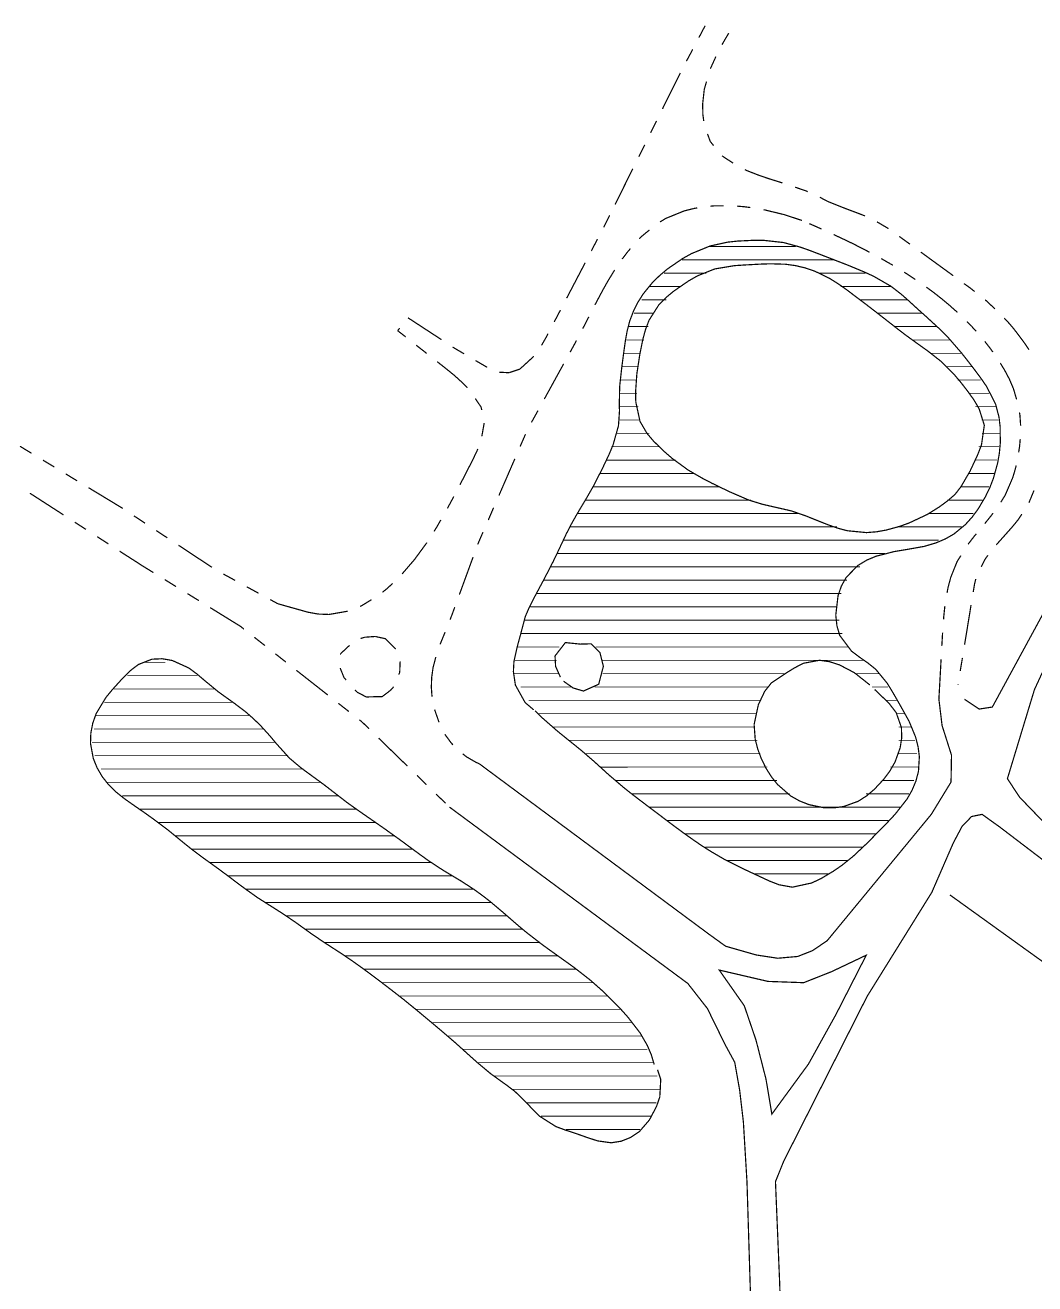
# Model space of a CAD drawing. Extents: x 204834 to 208707, y 4853033 to 4855981.
# Drawn here: x 207863.6 to 208015, y 4855288 to 4855476.6 of the extents above; entities that cross this region are included whole.
import ezdxf

# ---------------------------------------------------------------- set-up
doc = ezdxf.new("R2010")
doc.units = 0
doc.header["$LTSCALE"] = 1.5
doc.header["$MEASUREMENT"] = 0
doc.linetypes.add('PHANTOMX2', pattern=[5, 2.5, -0.5, 0.5, -0.5, 0.5, -0.5])
for name, color, linetype in [('HD-HACH-HIDROG', 160, 'CONTINUOUS'), ('HD-LAGOS-PERENE', 170, 'CONTINUOUS'), ('HD-VALAS-DRENOS', 170, 'CONTINUOUS'), ('SV-EST-M-N-PAV', 1, 'PHANTOMX2'), ('SV-RUA-NAO-PAV-S-GUIA-C-GUIA', 7, 'PHANTOMX2')]:
    doc.layers.add(name, color=color, linetype=linetype)

# ---------------------------------------------------------------- blocks, each defined once
blk = doc.blocks.new('*X14')
at = {"layer": 'HD-HACH-HIDROG', "const_width": 0.13}
for points in [[(207881.559364, 4855381.160689), (207884.620779, 4855381.16072)], [(207878.963678, 4855379.16063), (207889.414481, 4855379.160735)], [(207876.957058, 4855377.160577), (207892.066793, 4855377.160728)], [(207875.505646, 4855375.16053), (207894.772772, 4855375.160722)], [(207874.221775, 4855373.160484), (207897.205619, 4855373.160714)], [(207873.927684, 4855371.160448), (207899.31989, 4855371.160702)], [(207873.633593, 4855369.160412), (207901.172702, 4855369.160687)], [(207874.022148, 4855367.160383), (207902.923008, 4855367.160672)], [(207875.008398, 4855365.16036), (207905.361302, 4855365.160663)], [(207875.994649, 4855363.160337), (207907.959919, 4855363.160656)], [(207878.185151, 4855361.160325), (207910.56856, 4855361.160649)], [(207880.722819, 4855359.160318), (207913.292745, 4855359.160644)], [(207883.472849, 4855357.160312), (207916.151406, 4855357.160639)], [(207886.10488, 4855355.160306), (207918.947408, 4855355.160634)], [(207888.578975, 4855353.160297), (207921.738463, 4855353.160629)], [(207891.288965, 4855351.160292), (207924.53735, 4855351.160624)], [(207894.030882, 4855349.160286), (207927.668604, 4855349.160622)], [(207896.752931, 4855347.16028), (207930.78495, 4855347.16062)], [(207899.622916, 4855345.160276), (207933.422096, 4855345.160614)], [(207902.759573, 4855343.160274), (207935.879733, 4855343.160605)], [(207905.590778, 4855341.16027), (207938.212539, 4855341.160596)], [(207908.510185, 4855339.160266), (207940.820797, 4855339.160589)], [(207911.574577, 4855337.160263), (207943.49972, 4855337.160583)], [(207914.357796, 4855335.160258), (207946.17521, 4855335.160576)], [(207917.063647, 4855333.160252), (207948.746117, 4855333.160569)], [(207919.66682, 4855331.160245), (207950.881428, 4855331.160557)], [(207922.144746, 4855329.160237), (207952.848802, 4855329.160544)], [(207924.574688, 4855327.160228), (207954.520619, 4855327.160528)], [(207926.903368, 4855325.160219), (207956.022238, 4855325.16051)], [(207929.224278, 4855323.160209), (207956.917628, 4855323.160486)], [(207931.522838, 4855321.160199), (207957.813018, 4855321.160462)], [(207933.880716, 4855319.160189), (207958.417734, 4855319.160435)], [(207936.538612, 4855317.160183), (207958.959821, 4855317.160407)], [(207938.853593, 4855315.160173), (207958.268935, 4855315.160367)], [(207940.948263, 4855313.160161), (207957.548433, 4855313.160327)], [(207944.702632, 4855311.160166), (207955.791433, 4855311.160277)]]:
    blk.add_lwpolyline(points, dxfattribs=at)
blk = doc.blocks.new('*X18')
at = {"layer": 'HD-HACH-HIDROG', "const_width": 0.13}
for points in [[(207966.142931, 4855443.459121), (207979.155002, 4855443.459251)], [(207962.114079, 4855441.459048), (207984.876483, 4855441.459275)], [(207959.399067, 4855439.458987), (207965.751856, 4855439.459051)], [(207982.637503, 4855439.45922), (207989.598871, 4855439.459289)], [(207957.165738, 4855437.458932), (207961.808248, 4855437.458979)], [(207985.873542, 4855437.459219), (207993.476571, 4855437.459295)], [(207956.044291, 4855435.458888), (207959.732336, 4855435.458925)], [(207988.792916, 4855435.459215), (207995.831647, 4855435.459286)], [(207954.922843, 4855433.458844), (207957.724139, 4855433.458872)], [(207991.400693, 4855433.459208), (207998.099652, 4855433.459275)], [(207954.107036, 4855431.458803), (207957.053189, 4855431.458832)], [(207994.00847, 4855431.459202), (208000.244212, 4855431.459264)], [(207953.743195, 4855429.458766), (207956.382238, 4855429.458792)], [(207996.618279, 4855429.459195), (208002.280764, 4855429.459251)], [(207953.379354, 4855427.458729), (207955.829595, 4855427.458754)], [(207999.301657, 4855427.459188), (208003.931648, 4855427.459235)], [(207953.123348, 4855425.458694), (207955.552058, 4855425.458718)], [(208001.613412, 4855425.459179), (208005.582532, 4855425.459218)], [(207952.904809, 4855423.458659), (207955.274521, 4855423.458682)], [(208003.41242, 4855423.459164), (208006.882167, 4855423.459198)], [(207952.709532, 4855421.458624), (207955.348642, 4855421.45865)], [(208005.086897, 4855421.459147), (208008.113706, 4855421.459178)], [(207952.65395, 4855419.45859), (207955.563585, 4855419.458619)], [(208006.062972, 4855419.459124), (208009.162504, 4855419.459155)], [(207952.598369, 4855417.458556), (207955.778528, 4855417.458588)], [(208007.039047, 4855417.459101), (208009.45662, 4855417.459125)], [(207952.180225, 4855415.458519), (207957.189999, 4855415.458569)], [(208007.092497, 4855415.459068), (208009.750736, 4855415.459095)], [(207951.48601, 4855413.458479), (207958.733869, 4855413.458552)], [(208006.55566, 4855413.45903), (208009.627659, 4855413.459061)], [(207950.761452, 4855411.458439), (207961.131105, 4855411.458543)], [(208006.018823, 4855411.458992), (208009.330929, 4855411.459025)], [(207949.748084, 4855409.458396), (207963.961414, 4855409.458538)], [(208005.074191, 4855409.458949), (208009.014543, 4855409.458989)], [(207948.734717, 4855407.458353), (207967.702062, 4855407.458542)], [(208003.82245, 4855407.458904), (208008.104249, 4855407.458947)], [(207947.60353, 4855405.458308), (207972.431848, 4855405.458557)], [(208001.852583, 4855405.458851), (208007.193955, 4855405.458904)], [(207946.440243, 4855403.458264), (207979.49914, 4855403.458594)], [(207999.068986, 4855403.45879), (208005.781322, 4855403.458857)], [(207945.302074, 4855401.458219), (207985.3237, 4855401.45862)], [(207994.442686, 4855401.458711), (208004.030506, 4855401.458807)], [(207944.335316, 4855399.458177), (208000.56673, 4855399.458739)], [(207943.368559, 4855397.458134), (207992.550097, 4855397.458626)], [(207942.367616, 4855395.458091), (207988.77278, 4855395.458555)], [(207941.3141, 4855393.458048), (207986.847645, 4855393.458503)], [(207940.260584, 4855391.458004), (207986.001018, 4855391.458461)], [(207939.339502, 4855389.457962), (207985.240831, 4855389.458421)], [(207938.490313, 4855387.45792), (207985.682519, 4855387.458392)], [(207937.923913, 4855385.457882), (207986.124206, 4855385.458364)], [(207937.395982, 4855383.457843), (207943.719179, 4855383.457907)], [(207949.142636, 4855383.457961), (207987.023667, 4855383.45834)], [(207937.067026, 4855381.457807), (207943.285892, 4855381.457869)], [(207950.037451, 4855381.457937), (207989.478192, 4855381.458331)], [(207936.874408, 4855379.457772), (207943.635252, 4855379.45784)], [(207950.2284, 4855379.457906), (207977.571031, 4855379.458179)], [(207988.003687, 4855379.458284), (207991.589299, 4855379.458319)], [(207937.917853, 4855377.45775), (207945.532782, 4855377.457826)], [(207949.002668, 4855377.45786), (207975.106658, 4855377.458122)], [(207990.556942, 4855377.458276), (207992.982039, 4855377.4583)], [(207939.134367, 4855375.457729), (207973.819711, 4855375.458076)], [(207992.648836, 4855375.458264), (207994.37478, 4855375.458281)], [(207940.567906, 4855373.45771), (207973.30418, 4855373.458038)], [(207994.192577, 4855373.458246), (207995.440269, 4855373.458259)], [(207942.757546, 4855371.457699), (207972.988383, 4855371.458001)], [(207994.598606, 4855371.458217), (207996.498233, 4855371.458236)], [(207945.120924, 4855369.45769), (207973.410039, 4855369.457973)], [(207994.601104, 4855369.458184), (207997.005778, 4855369.458209)], [(207947.581328, 4855367.457681), (207973.831695, 4855367.457944)], [(207994.511945, 4855367.458151), (207997.328616, 4855367.458179)], [(207949.839922, 4855365.457671), (207974.891923, 4855365.457921)], [(207993.321691, 4855365.458106), (207997.6277, 4855365.458149)], [(207952.078571, 4855363.45766), (207976.322448, 4855363.457903)], [(207992.131438, 4855363.458061), (207996.878, 4855363.458108)], [(207954.617655, 4855361.457653), (207978.241848, 4855361.457889)], [(207989.685978, 4855361.458003), (207996.1283, 4855361.458068)], [(207957.175676, 4855359.457645), (207994.784249, 4855359.458021)], [(207959.839763, 4855357.457639), (207993.043401, 4855357.457971)], [(207962.516279, 4855355.457633), (207991.190276, 4855355.457919)], [(207965.603339, 4855353.457631), (207989.154182, 4855353.457866)], [(207968.80757, 4855351.45763), (207986.873783, 4855351.45781)], [(207972.927335, 4855349.457638), (207984.053287, 4855349.457749)]]:
    blk.add_lwpolyline(points, dxfattribs=at)

msp = doc.modelspace()

# ---------------------------------------------------------------- linework, layer by layer
at = {"layer": 'HD-LAGOS-PERENE', "const_width": 0.18}
for points in [[(207940.08, 4855373.9), (207941.14, 4855372.84), (207943.4, 4855370.86), (207944.71, 4855369.8), (207945.88, 4855368.86), (207947.04, 4855367.92), (207948.93, 4855366.29), (207950.04, 4855365.28), (207951.15, 4855364.27), (207953.37, 4855362.38), (207954.54, 4855361.45), (207955.73, 4855360.54), (207956.93, 4855359.63), (207958.64, 4855358.34), (207961.03, 4855356.54), (207962.24, 4855355.65), (207963.98, 4855354.41), (207965.23, 4855353.57), (207966.5, 4855352.77), (207968.49, 4855351.61), (207971.14, 4855350.28), (207972.5, 4855349.64), (207975.23, 4855348.37), (207976.65, 4855347.82), (207978.64, 4855347.46), (207981.54, 4855348.09), (207982.94, 4855348.75), (207984.77, 4855349.84), (207986.01, 4855350.69), (207987.75, 4855352.08), (207989.93, 4855354.13), (207990.98, 4855355.21), (207993.02, 4855357.29), (207994.05, 4855358.39), (207995.83, 4855360.66), (207996.58, 4855361.97), (207997.17, 4855363.37), (207997.55, 4855364.83), (207997.68, 4855367.01), (207997.49, 4855368.51), (207997.11, 4855369.98), (207996.14, 4855372.32), (207994.68, 4855374.94), (207993.65, 4855376.73), (207992.86, 4855378.02), (207991.14, 4855380.11), (207989.96, 4855381.05), (207988.7, 4855381.93), (207987.5, 4855382.84), (207985.74, 4855385.19), (207985.32, 4855386.65), (207985.15, 4855388.21), (207985.49, 4855391.13), (207985.99, 4855392.58), (207986.72, 4855393.89), (207988.5, 4855395.69), (207989.8, 4855396.47), (207991.22, 4855397.06), (207993.97, 4855397.76), (207995.45, 4855398), (207998.39, 4855398.52), (208000.18, 4855399.05), (208001.57, 4855399.64), (208002.88, 4855400.39), (208004.59, 4855401.8), (208005.6, 4855402.92), (208006.5, 4855404.14), (208007.58, 4855405.96), (208008.24, 4855407.32), (208008.78, 4855408.72), (208009.41, 4855410.98), (208009.67, 4855412.46), (208009.81, 4855413.96), (208009.8, 4855416.39), (208009.62, 4855417.89), (208009.11, 4855419.85), (208007.75, 4855422.5), (208006.89, 4855423.75), (208005.98, 4855424.97), (208004.93, 4855426.33), (208004, 4855427.51), (208002.04, 4855429.77), (208000.87, 4855430.96), (207998.66, 4855432.99), (207997.54, 4855433.99), (207996.1, 4855435.31), (207994.98, 4855436.3), (207993.4, 4855437.52), (207990.8, 4855439.01), (207989.43, 4855439.64), (207986.92, 4855440.68), (207984.13, 4855441.76), (207982.73, 4855442.3), (207981.24, 4855442.87), (207979.82, 4855443.37), (207977.33, 4855444.05), (207974.36, 4855444.38), (207972.85, 4855444.39), (207970.43, 4855444.27), (207968.93, 4855444.11), (207966.29, 4855443.53), (207963.51, 4855442.39), (207962.2, 4855441.66), (207959.91, 4855440.09), (207958.76, 4855439.12), (207957.68, 4855438.07), (207956.29, 4855436.37), (207955.48, 4855435.09), (207954.81, 4855433.74), (207954.27, 4855432.33), (207953.88, 4855430.82), (207953.61, 4855429.34), (207953.4, 4855427.85), (207953.08, 4855425.45), (207952.75, 4855422.47), (207952.71, 4855420.24), (207952.72, 4855418.73), (207952.57, 4855416.59), (207951.76, 4855413.72), (207951.17, 4855412.32), (207950.21, 4855410.29), (207948.85, 4855407.62), (207947.77, 4855405.73), (207947, 4855404.45), (207946.23, 4855403.15), (207945.5, 4855401.85), (207944.74, 4855400.38), (207944.1, 4855399.02), (207943.46, 4855397.66), (207942.78, 4855396.25), (207941.41, 4855393.59), (207940.7, 4855392.27), (207939.99, 4855390.94), (207939.21, 4855389.41), (207938.61, 4855388.03), (207937.9, 4855385.35), (207937.37, 4855383.39), (207936.9, 4855381.25), (207936.82, 4855379.75), (207937.12, 4855377.75), (207938.58, 4855375.12), (207939.86, 4855374.04)], [(208003.01, 4855406.29), (208001.86, 4855405.31), (208000.65, 4855404.42), (207998.85, 4855403.3), (207996.14, 4855402.03), (207994.72, 4855401.52), (207992.75, 4855400.98), (207991.26, 4855400.71), (207989.76, 4855400.59), (207986.87, 4855400.87), (207985.42, 4855401.26), (207983.99, 4855401.76), (207982.03, 4855402.54), (207980.64, 4855403.1), (207978.49, 4855403.84), (207975.57, 4855404.51), (207974.1, 4855404.85), (207972.1, 4855405.47), (207969.34, 4855406.66), (207967.98, 4855407.31), (207966.6, 4855407.98), (207965.26, 4855408.67), (207963.02, 4855409.96), (207960.61, 4855411.72), (207959.47, 4855412.71), (207957.85, 4855414.28), (207956.86, 4855415.44), (207955.8, 4855417.26), (207955.17, 4855420.17), (207955.14, 4855421.7), (207955.33, 4855424.39), (207955.78, 4855427.35), (207956.23, 4855429.55), (207956.63, 4855431.02), (207957.16, 4855432.42), (207958.64, 4855434.74), (207959.7, 4855435.81), (207960.87, 4855436.78), (207963.1, 4855438.31), (207964.41, 4855439.06), (207967.02, 4855440.1), (207969.97, 4855440.59), (207971.48, 4855440.69), (207973.86, 4855440.82), (207975.36, 4855440.87), (207977.65, 4855440.8), (207979.14, 4855440.59), (207980.6, 4855440.24), (207982.03, 4855439.75), (207984.17, 4855438.71), (207985.44, 4855437.92), (207986.67, 4855437.06), (207988.97, 4855435.33), (207990.17, 4855434.42), (207992.16, 4855432.88), (207994.52, 4855431.03), (207995.72, 4855430.12), (207997.77, 4855428.64), (207999, 4855427.76), (208000.86, 4855426.3), (208002.96, 4855424.21), (208003.93, 4855423.06), (208004.87, 4855421.85), (208005.85, 4855420.49), (208006.64, 4855419.15), (208007.42, 4855416.68), (208007, 4855413.76), (208006.45, 4855412.31), (208005.3, 4855409.84), (208003.93, 4855407.48), (208003.01, 4855406.29)], [(207943.87, 4855378.93), (207943.15, 4855380.54), (207943.06, 4855382.1), (207944.61, 4855384.11), (207946.89, 4855383.88), (207948.46, 4855383.93), (207949.79, 4855382.62), (207950.31, 4855380.56), (207949.61, 4855377.87), (207947.32, 4855376.85), (207945.77, 4855377.31), (207944.34, 4855378.32)], [(207957.93, 4855320.89), (207957.49, 4855322.36), (207956.9, 4855323.74), (207955.83, 4855325.6), (207954, 4855327.97), (207953, 4855329.09), (207951.18, 4855330.95), (207950.1, 4855331.99), (207948.33, 4855333.55), (207945.97, 4855335.39), (207944.75, 4855336.27), (207942.38, 4855337.96), (207941.16, 4855338.84), (207938.79, 4855340.67), (207937.54, 4855341.71), (207935.27, 4855343.68), (207933.35, 4855345.3), (207932.16, 4855346.22), (207930.95, 4855347.1), (207928.9, 4855348.43), (207927.61, 4855349.2), (207926.32, 4855349.97), (207924.09, 4855351.43), (207922.87, 4855352.31), (207921.66, 4855353.2), (207919.83, 4855354.55), (207917.4, 4855356.29), (207915.22, 4855357.8), (207913.99, 4855358.65), (207911.97, 4855360.08), (207909.6, 4855361.91), (207908.41, 4855362.83), (207906.26, 4855364.4), (207905.04, 4855365.29), (207903.25, 4855366.79), (207901.25, 4855369.01), (207900.28, 4855370.17), (207898.89, 4855371.7), (207897.81, 4855372.74), (207896.68, 4855373.73), (207895.03, 4855374.98), (207893.81, 4855375.85), (207892.59, 4855376.73), (207890.5, 4855378.45), (207889.36, 4855379.42), (207888.15, 4855380.31), (207885.68, 4855381.43), (207884.15, 4855381.69), (207882.63, 4855381.62), (207880.61, 4855380.83), (207879.41, 4855379.92), (207878.3, 4855378.83), (207876.68, 4855377.04), (207875.72, 4855375.87), (207874.26, 4855373.45), (207873.76, 4855372.03), (207873.47, 4855370.54), (207873.42, 4855369.01), (207873.84, 4855366.75), (207874.41, 4855365.34), (207875.18, 4855364.02), (207876.12, 4855362.83), (207877.28, 4855361.7), (207878.45, 4855360.76), (207879.68, 4855359.89), (207881.62, 4855358.55), (207882.84, 4855357.68), (207885.05, 4855356.02), (207887.37, 4855354.12), (207888.54, 4855353.18), (207890.16, 4855351.96), (207892.6, 4855350.21), (207894.27, 4855348.97), (207895.47, 4855348.06), (207896.67, 4855347.17), (207898.5, 4855345.87), (207901.04, 4855344.26), (207902.3, 4855343.46), (207904.15, 4855342.2), (207905.36, 4855341.33), (207906.58, 4855340.45), (207908.48, 4855339.17), (207909.74, 4855338.35), (207911, 4855337.54), (207912.85, 4855336.28), (207914.07, 4855335.41), (207915.28, 4855334.52), (207917.18, 4855333.09), (207918.37, 4855332.18), (207920.39, 4855330.61), (207922.72, 4855328.71), (207923.87, 4855327.75), (207925.9, 4855326.05), (207928.17, 4855324.1), (207930.34, 4855322.14), (207931.46, 4855321.14), (207933.44, 4855319.49), (207935.88, 4855317.74), (207937.07, 4855316.83), (207938.65, 4855315.3), (207939.69, 4855314.19), (207940.76, 4855313.13), (207943.19, 4855311.59), (207944.6, 4855311.07), (207946.05, 4855310.6), (207948.03, 4855309.9), (207949.47, 4855309.44), (207951.47, 4855309.16), (207952.96, 4855309.39), (207954.4, 4855309.96), (207955.69, 4855310.82), (207957.21, 4855312.58), (207958.28, 4855314.61), (207958.77, 4855316.04), (207958.91, 4855318.66), (207958.43, 4855320.1)], [(207990.99, 4855377.07), (207993.15, 4855375), (207994.21, 4855373.6), (207994.99, 4855371.39), (207995.04, 4855369.86), (207994.8, 4855368.33), (207994.03, 4855366.21), (207993.29, 4855364.91), (207992.39, 4855363.69), (207990.93, 4855362.12), (207989.77, 4855361.14), (207988.51, 4855360.33), (207986.32, 4855359.54), (207984.82, 4855359.34), (207983.29, 4855359.38), (207981.12, 4855359.83), (207979.71, 4855360.39), (207978.39, 4855361.13), (207976.44, 4855362.83), (207975.5, 4855364), (207974.69, 4855365.29), (207974.01, 4855366.66), (207973.45, 4855368.16), (207973.07, 4855369.63), (207972.91, 4855371.85), (207973.54, 4855374.78), (207974.48, 4855376.78), (207975.5, 4855378.07), (207977.65, 4855379.51), (207978.96, 4855380.32), (207980.3, 4855381.01), (207982.7, 4855381.46), (207984.21, 4855381.25), (207985.7, 4855380.77), (207987.92, 4855379.61), (207990.25, 4855377.77)]]:
    msp.add_lwpolyline(points, dxfattribs=at)
at = {"layer": 'HD-VALAS-DRENOS', "const_width": 0.18}
msp.add_lwpolyline([(208002.25, 4855346.31), (208068.79, 4855298.46)], dxfattribs=at)
at = {"layer": 'SV-EST-M-N-PAV', "linetype": 'PHANTOMX2', "const_width": 0.18}
for points in [[(207983.94, 4855450.21), (207985.79, 4855449.47)], [(207985.79, 4855449.47), (207986.71, 4855449.11)], [(208040.79, 4855451.03), (208029.4, 4855415.51), (208017.7, 4855391.14), (208008.62, 4855374.45), (208006.64, 4855374.15), (208004.45, 4855375.61)], [(208114.94, 4855351.49), (208111.74, 4855343.9), (208109.62, 4855339.65), (208102.69, 4855332.5), (208098.1, 4855329.14), (208094.75, 4855325.57), (208090.95, 4855322.1), (208086.25, 4855317.18), (208083.02, 4855315.26), (208081.59, 4855314.72), (208079.37, 4855315.38), (208076.13, 4855317.96), (208055.63, 4855328.4), (208016.03, 4855357.5), (208012.74, 4855360.91), (208010.88, 4855363.71), (208014.93, 4855377.05), (208018.7, 4855385.22), (208023.89, 4855396.48), (208031.11, 4855409.76), (208038.79, 4855428.44), (208043.62, 4855443.27), (208045.92, 4855451.1), (208040.79, 4855451.03)], [(207986.71, 4855449.11), (207988.6, 4855448.4)], [(207988.6, 4855448.4), (207989.37, 4855448.1)], [(207989.37, 4855448.1), (207989.53, 4855448.03)], [(207981.27, 4855446.85), (207981.18, 4855446.89)], [(207982.09, 4855446.49), (207981.27, 4855446.85)], [(207983.01, 4855446.08), (207982.09, 4855446.49)], [(207991.32, 4855447.16), (207993.05, 4855446.14)], [(207986.67, 4855444.39), (207984.83, 4855445.25)], [(207987.54, 4855443.97), (207986.67, 4855444.39)], [(207988.02, 4855443.73), (207987.54, 4855443.97)], [(207994.67, 4855444.97), (207996.28, 4855443.8)], [(207988.43, 4855443.52), (207988.02, 4855443.73)], [(207989.37, 4855443.04), (207988.43, 4855443.52)], [(207990.21, 4855442.6), (207989.37, 4855443.04)], [(207997.9, 4855442.62), (208002.75, 4855439.09)], [(207992.04, 4855441.61), (207991.97, 4855441.65)], [(207992.83, 4855441.15), (207992.04, 4855441.61)], [(207993.37, 4855440.85), (207992.83, 4855441.15)], [(207993.7, 4855440.65), (207993.37, 4855440.85)], [(207995.96, 4855439.26), (207995.41, 4855439.61)], [(207996.25, 4855439.07), (207995.96, 4855439.26)], [(207997.08, 4855438.52), (207996.25, 4855439.07)], [(207999.87, 4855436.53), (207998.73, 4855437.38)], [(208000.32, 4855436.18), (207999.87, 4855436.53)], [(208004.37, 4855437.91), (208005.18, 4855437.33)], [(208005.18, 4855437.33), (208005.33, 4855437.22)], [(208005.33, 4855437.22), (208005.97, 4855436.71)], [(208001.06, 4855435.6), (208000.32, 4855436.18)], [(208001.11, 4855435.56), (208001.06, 4855435.6)], [(208002.22, 4855434.63), (208001.11, 4855435.56)], [(208002.63, 4855434.26), (208002.22, 4855434.63)], [(208007.54, 4855435.47), (208007.68, 4855435.36)], [(208007.68, 4855435.36), (208009.01, 4855434.12)], [(208003.35, 4855433.63), (208002.63, 4855434.26)], [(208003.38, 4855433.6), (208003.35, 4855433.63)], [(208010.43, 4855432.71), (208010.9, 4855432.22)], [(208005.5, 4855431.52), (208004.82, 4855432.21)], [(208005.52, 4855431.49), (208005.5, 4855431.52)], [(208006.19, 4855430.76), (208005.52, 4855431.49)], [(208010.9, 4855432.22), (208011.76, 4855431.22)], [(208011.76, 4855431.22), (208011.89, 4855431.06)], [(208011.89, 4855431.06), (208012.97, 4855429.63)], [(208008.4, 4855428.07), (208007.49, 4855429.24)], [(208012.97, 4855429.63), (208013.41, 4855429.05)], [(208013.41, 4855429.05), (208014.11, 4855427.99)], [(208008.7, 4855427.64), (208008.4, 4855428.07)], [(208010.48, 4855424.9), (208009.82, 4855425.99)], [(208010.82, 4855424.26), (208010.48, 4855424.9)], [(208011.19, 4855423.56), (208010.82, 4855424.26)], [(208011.27, 4855423.36), (208011.19, 4855423.56)], [(208011.78, 4855422.18), (208011.27, 4855423.36)], [(208011.98, 4855421.5), (208011.78, 4855422.18)], [(208012.26, 4855420.54), (208011.98, 4855421.5)], [(208012.76, 4855418.15), (208012.69, 4855418.59)], [(208012.8, 4855417.6), (208012.76, 4855418.15)], [(208012.86, 4855416.65), (208012.8, 4855417.6)], [(208012.86, 4855416.6), (208012.86, 4855416.65)], [(208012.72, 4855413.61), (208012.8, 4855414.6)], [(208012.57, 4855412.61), (208012.72, 4855413.6)], [(208012.72, 4855413.6), (208012.72, 4855413.61)], [(208011.94, 4855409.69), (208012.13, 4855410.36)], [(208012.13, 4855410.36), (208012.2, 4855410.65)], [(208010.53, 4855406.16), (208011.64, 4855408.73)], [(208011.64, 4855408.73), (208011.71, 4855408.91)], [(208011.71, 4855408.91), (208011.94, 4855409.69)], [(208010.42, 4855405.99), (208010.53, 4855406.16)], [(208014.87, 4855406.9), (208014.1, 4855405.05)], [(208009.89, 4855405.14), (208010.42, 4855405.99)], [(208007.79, 4855402.3), (208008.12, 4855402.72)], [(208008.12, 4855402.72), (208008.73, 4855403.49)], [(208008.73, 4855403.49), (208008.75, 4855403.5)], [(208012.49, 4855402.51), (208011.86, 4855401.75)], [(208013.04, 4855403.36), (208012.49, 4855402.52)], [(208012.49, 4855402.52), (208012.49, 4855402.51)], [(208007.49, 4855401.95), (208007.79, 4855402.3)], [(208011.5, 4855401.32), (208010.54, 4855400.24)], [(208011.86, 4855401.75), (208011.5, 4855401.32)], [(208004.98, 4855398.84), (208005.59, 4855399.63)], [(208005.59, 4855399.63), (208005.85, 4855399.97)], [(208005.85, 4855399.97), (208006.22, 4855400.41)], [(208009.43, 4855399), (208009.22, 4855398.75)], [(208009.88, 4855399.5), (208009.43, 4855399)], [(208010.47, 4855400.16), (208009.88, 4855399.5)], [(208010.54, 4855400.24), (208010.47, 4855400.16)], [(208003.35, 4855396.27), (208003.91, 4855397.15)], [(208007.96, 4855397.19), (208007.54, 4855396.61)], [(208002.39, 4855393.89), (208002.99, 4855395.38)], [(208002.99, 4855395.38), (208003.35, 4855396.27)], [(208007.54, 4855396.61), (208006.96, 4855395.47)], [(208002, 4855392.44), (208002.29, 4855393.51)], [(208002.29, 4855393.51), (208002.39, 4855393.89)], [(208006.14, 4855393.65), (208005.95, 4855392.87)], [(208001.83, 4855391.56), (208002, 4855392.44)], [(208005.95, 4855392.87), (208005.76, 4855391.69)], [(208001.4, 4855388.6), (208001.49, 4855389.44)], [(208001.49, 4855389.44), (208001.51, 4855389.59)], [(208005.43, 4855389.72), (208004.46, 4855383.79)], [(208001.31, 4855387.6), (208001.33, 4855387.92)], [(208001.33, 4855387.92), (208001.4, 4855388.6)], [(208001.12, 4855384.89), (208001.17, 4855385.61)], [(208001.05, 4855383.61), (208001.11, 4855384.61)], [(208001.11, 4855384.61), (208001.12, 4855384.89)], [(208000.61, 4855375.62), (208000.94, 4855381.61)], [(208004.14, 4855381.82), (208003.81, 4855379.85)], [(208003.49, 4855377.87), (208003.47, 4855377.77)], [(208000.61, 4855375.62), (208001.09, 4855371.67), (208002.5, 4855367.24), (208002.43, 4855363.21), (207999.47, 4855358.37), (207983.86, 4855339.44), (207981.66, 4855337.95), (207979.45, 4855337.08), (207976.45, 4855336.81), (207973.23, 4855337.3), (207968.64, 4855338.61), (207966.05, 4855340.48), (207931.71, 4855365.95)], [(207927.24, 4855359.46), (207962.97, 4855333.03), (207965.91, 4855329.27), (207968.54, 4855323.91), (207970, 4855321.23), (207970.74, 4855317.05), (207971.3, 4855312.28), (207971.84, 4855303.3), (207972.56, 4855279.99), (207973.61, 4855266.31), (207971.68, 4855250.67), (207966.08, 4855223.48), (207960.27, 4855196.02), (207956.45, 4855177.18), (207955.76, 4855165.26)], [(207977.21, 4855274.2), (207976.73, 4855288.36), (207976.11, 4855303.34), (207977.35, 4855306.41), (207989.85, 4855331.1), (207999.55, 4855346.69), (208002.78, 4855354.11), (208004.08, 4855356.56), (208005.51, 4855358.05), (208007.09, 4855358.37), (208009.78, 4855356.44), (208030.56, 4855340.6), (208066.56, 4855316.36), (208078.07, 4855307.95), (208091.53, 4855297.84), (208100.93, 4855291.56), (208110.27, 4855284.94), (208112.08, 4855288.05), (208108.4, 4855291.19)]]:
    msp.add_lwpolyline(points, dxfattribs=at)
msp.add_lwpolyline([(207967.68, 4855335.04), (207971.43, 4855329.7), (207973.19, 4855324.55), (207974.69, 4855318.69), (207975.57, 4855313.46), (207981.05, 4855320.95), (207985.19, 4855328.41), (207989.72, 4855337.27), (207984.54, 4855334.81), (207980.34, 4855333.15), (207974.99, 4855333.34)], close=True, dxfattribs=at)
at = {"layer": 'SV-RUA-NAO-PAV-S-GUIA-C-GUIA', "const_width": 0.18}
for points in [[(207964.63, 4855474.76), (207965.56, 4855476.53)], [(207968.59, 4855474.56), (207968.24, 4855473.96)], [(207969.01, 4855475.27), (207968.59, 4855474.56)], [(207969.1, 4855475.42), (207969.01, 4855475.27)], [(207962.76, 4855471.23), (207963.7, 4855472.99)], [(207968.24, 4855473.96), (207968.09, 4855473.69)], [(207967.18, 4855471.92), (207966.35, 4855470.1)], [(207959.17, 4855464.08), (207961.84, 4855469.45)], [(207965.44, 4855467.04), (207965.24, 4855465.24)], [(207965.5, 4855467.22), (207965.44, 4855467.04)], [(207965.77, 4855468.18), (207965.5, 4855467.22)], [(207965.24, 4855465.24), (207965.19, 4855464.79)], [(207965.19, 4855464.79), (207965.23, 4855463.24)], [(207965.23, 4855463.24), (207965.23, 4855463.22)], [(207965.23, 4855463.22), (207965.36, 4855462.25)], [(207957.39, 4855460.49), (207958.28, 4855462.28)], [(207965.92, 4855460.34), (207966.26, 4855459.4)], [(207966.26, 4855459.4), (207966.35, 4855459.17)], [(207966.35, 4855459.17), (207966.83, 4855458.59)], [(207955.62, 4855456.91), (207956.51, 4855458.7)], [(207968.1, 4855457.05), (207968.13, 4855457.01)], [(207968.13, 4855457.01), (207969.77, 4855455.95)], [(207952.06, 4855449.75), (207954.73, 4855455.12)], [(207971.51, 4855454.98), (207971.98, 4855454.77)], [(207971.98, 4855454.77), (207973.37, 4855454.23)], [(207973.37, 4855454.23), (207973.46, 4855454.19)], [(207973.46, 4855454.19), (207974.31, 4855453.9)], [(207974.31, 4855453.9), (207975, 4855453.66)], [(207975, 4855453.66), (207976.21, 4855453.28)], [(207976.21, 4855453.28), (207976.56, 4855453.17)], [(207976.56, 4855453.17), (207977.16, 4855452.98)], [(207979.06, 4855452.35), (207980.01, 4855452.02)], [(207980.01, 4855452.02), (207980.71, 4855451.78)], [(207980.71, 4855451.78), (207980.95, 4855451.68)], [(207966.91, 4855449.55), (207966.36, 4855449.5)], [(207967.36, 4855449.55), (207966.91, 4855449.55)], [(207968.36, 4855449.55), (207967.36, 4855449.55)], [(207971.41, 4855449.42), (207970.36, 4855449.51)], [(207982.76, 4855450.84), (207983.64, 4855450.37)], [(207983.64, 4855450.37), (207983.94, 4855450.21)], [(207983.94, 4855450.21), (207983.94, 4855450.21)], [(207950.55, 4855446.72), (207951.25, 4855448.13)], [(207959.67, 4855447.67), (207958.8, 4855447.14)], [(207960.58, 4855448.04), (207959.67, 4855447.67)], [(207962.42, 4855448.79), (207960.58, 4855448.04)], [(207962.43, 4855448.79), (207962.42, 4855448.79)], [(207963.88, 4855449.16), (207962.43, 4855448.79)], [(207964.38, 4855449.24), (207963.88, 4855449.16)], [(207972.35, 4855449.3), (207971.41, 4855449.42)], [(207974.48, 4855448.95), (207974.32, 4855448.97)], [(207975.29, 4855448.75), (207974.48, 4855448.95)], [(207977.4, 4855448.24), (207975.29, 4855448.75)], [(207978.19, 4855447.98), (207977.4, 4855448.24)], [(207980.09, 4855447.36), (207978.19, 4855447.98)], [(207950.36, 4855446.34), (207950.55, 4855446.72)], [(207957.21, 4855445.93), (207956.44, 4855445.3)], [(207948.5, 4855442.8), (207949.43, 4855444.57)], [(207955.98, 4855444.92), (207955.7, 4855444.63)], [(207956.44, 4855445.3), (207955.98, 4855444.92)], [(207953.94, 4855442.65), (207953.12, 4855441.57)], [(207954.36, 4855443.14), (207953.94, 4855442.65)], [(207944.8, 4855435.71), (207947.58, 4855441.02)], [(207951.05, 4855438.39), (207950.46, 4855437.35)], [(207951.47, 4855439.07), (207951.05, 4855438.39)], [(207951.84, 4855439.68), (207951.47, 4855439.07)], [(207952, 4855439.92), (207951.84, 4855439.68)], [(207950.31, 4855437.09), (207949.04, 4855434.7)], [(207950.46, 4855437.35), (207950.31, 4855437.09)], [(207921.01, 4855432.78), (207921.01, 4855432.78)], [(207921.01, 4855432.78), (207926.04, 4855429.5)], [(207942.94, 4855432.16), (207943.87, 4855433.93)], [(207948.13, 4855432.92), (207947.67, 4855432.03)], [(207919.47, 4855430.85), (207919.77, 4855431.22)], [(207919.89, 4855430.52), (207919.47, 4855430.85)], [(207947.54, 4855431.78), (207947.21, 4855431.14)], [(207947.67, 4855432.03), (207947.54, 4855431.78)], [(207920.68, 4855429.91), (207919.89, 4855430.52)], [(207941.04, 4855428.65), (207941.53, 4855429.51)], [(207941.53, 4855429.51), (207941.75, 4855429.89)], [(207941.75, 4855429.89), (207942.01, 4855430.39)], [(207946.08, 4855429), (207945.32, 4855427.62)], [(207946.15, 4855429.13), (207946.08, 4855429)], [(207946.28, 4855429.37), (207946.15, 4855429.13)], [(207923.82, 4855427.44), (207922.25, 4855428.67)], [(207927.71, 4855428.4), (207928.04, 4855428.19)], [(207928.04, 4855428.19), (207929.43, 4855427.38)], [(207937.79, 4855425.09), (207939.89, 4855427.01)], [(207926.43, 4855425.39), (207925.4, 4855426.2)], [(207926.79, 4855425.1), (207926.43, 4855425.39)], [(207926.97, 4855424.96), (207926.79, 4855425.1)], [(207928.01, 4855424.11), (207926.97, 4855424.96)], [(207931.15, 4855426.37), (207932.88, 4855425.36)], [(207936.18, 4855424.55), (207937.65, 4855425.04)], [(207937.65, 4855425.04), (207937.79, 4855425.09)], [(207944.35, 4855425.87), (207941.46, 4855420.61)], [(207928.49, 4855423.67), (207928.01, 4855424.11)], [(207929.2, 4855423.03), (207928.49, 4855423.67)], [(207934.73, 4855424.62), (207935.73, 4855424.57)], [(207935.73, 4855424.57), (207936.18, 4855424.55)], [(207929.24, 4855423), (207929.2, 4855423.03)], [(207929.93, 4855422.28), (207929.24, 4855423)], [(207931.98, 4855419.39), (207931.11, 4855420.68)], [(207932.08, 4855418.95), (207931.98, 4855419.39)], [(207940.5, 4855418.86), (207939.53, 4855417.11)], [(207932.09, 4855415.03), (207932.44, 4855417)], [(207938.63, 4855415.32), (207937.83, 4855413.49)], [(207864.57, 4855412.48), (207862.86, 4855413.52)], [(207930.7, 4855411.43), (207931.07, 4855412.22)], [(207931.07, 4855412.22), (207931.39, 4855412.89)], [(207931.39, 4855412.89), (207931.49, 4855413.13)], [(207868, 4855410.42), (207866.28, 4855411.45)], [(207929.63, 4855409.36), (207930.64, 4855411.32)], [(207930.64, 4855411.32), (207930.7, 4855411.43)], [(207937.04, 4855411.65), (207934.65, 4855406.15)], [(207871.42, 4855408.35), (207869.71, 4855409.38)], [(207928.91, 4855407.96), (207929.27, 4855408.65)], [(207929.27, 4855408.65), (207929.63, 4855409.36)], [(207864.34, 4855406.49), (207869.38, 4855403.24)], [(207878.07, 4855404.33), (207873.13, 4855407.32)], [(207928.81, 4855407.76), (207928.91, 4855407.96)], [(207878.26, 4855404.21), (207878.07, 4855404.33)], [(207926.93, 4855404.23), (207927.41, 4855405.11)], [(207927.41, 4855405.11), (207927.48, 4855405.24)], [(207927.48, 4855405.24), (207927.88, 4855405.99)], [(207933.85, 4855404.32), (207933.06, 4855402.48)], [(207881.6, 4855402), (207879.93, 4855403.1)], [(207925.29, 4855401.35), (207925.94, 4855402.49)], [(207871.06, 4855402.15), (207872.74, 4855401.07)], [(207884.94, 4855399.8), (207883.27, 4855400.9)], [(207924.92, 4855400.77), (207925.29, 4855401.35)], [(207932.26, 4855400.65), (207931.86, 4855399.73)], [(207874.42, 4855399.98), (207876.1, 4855398.9)], [(207891.62, 4855395.39), (207886.61, 4855398.7)], [(207923.26, 4855398.28), (207923.71, 4855398.88)], [(207923.71, 4855398.88), (207923.84, 4855399.09)], [(207931.51, 4855398.91), (207931.47, 4855398.81)], [(207931.86, 4855399.73), (207931.51, 4855398.91)], [(207877.78, 4855397.81), (207880.31, 4855396.19)], [(207921.96, 4855396.51), (207923.26, 4855398.28)], [(207930.78, 4855396.93), (207928.72, 4855391.3)], [(207880.31, 4855396.19), (207880.98, 4855395.75)], [(207880.98, 4855395.75), (207882.85, 4855394.6)], [(207920.13, 4855394.39), (207921.43, 4855395.9)], [(207921.43, 4855395.9), (207921.96, 4855396.51)], [(207884.55, 4855393.55), (207886.25, 4855392.5)], [(207895.1, 4855393.43), (207893.34, 4855394.38)], [(207917.8, 4855392.14), (207918.72, 4855392.97)], [(207887.96, 4855391.45), (207889.66, 4855390.4)], [(207898.61, 4855391.51), (207896.85, 4855392.47)], [(207917.2, 4855391.66), (207917.8, 4855392.14)], [(207891.36, 4855389.35), (207895.62, 4855386.72)], [(207901.49, 4855389.94), (207900.37, 4855390.55)], [(207902.18, 4855389.74), (207901.49, 4855389.94)], [(207906.03, 4855388.66), (207902.18, 4855389.74)], [(207913.83, 4855389.53), (207914.04, 4855389.62)], [(207914.04, 4855389.62), (207915.55, 4855390.54)], [(207928.03, 4855389.42), (207927.69, 4855388.48)], [(207906.03, 4855388.66), (207907.02, 4855388.48)], [(207907.02, 4855388.48), (207907.61, 4855388.38)], [(207907.61, 4855388.38), (207909.01, 4855388.33)], [(207909.01, 4855388.33), (207909.15, 4855388.32)], [(207909.15, 4855388.32), (207911.97, 4855388.81)], [(207927.51, 4855388.01), (207927.33, 4855387.54)], [(207927.69, 4855388.48), (207927.51, 4855388.01)], [(207895.62, 4855386.72), (207895.88, 4855386.56)], [(207895.88, 4855386.56), (207896.42, 4855386.13)], [(207926.59, 4855385.69), (207926.39, 4855385.21)], [(207897.99, 4855384.9), (207899.57, 4855383.66)], [(207910.9, 4855382.43), (207912.25, 4855383.69)], [(207913.91, 4855384.72), (207914.51, 4855384.91)], [(207914.51, 4855384.91), (207915.88, 4855385.01)], [(207915.88, 4855385.01), (207916.14, 4855385.02)], [(207916.14, 4855385.02), (207916.86, 4855384.86)], [(207916.86, 4855384.86), (207917.65, 4855384.69)], [(207917.65, 4855384.69), (207919.18, 4855383.12)], [(207926.39, 4855385.21), (207925.83, 4855383.84)], [(207901.14, 4855382.43), (207902.71, 4855381.19)], [(207910.9, 4855382.28), (207910.9, 4855382.43)], [(207925.19, 4855381.94), (207924.94, 4855380.98)], [(207904.28, 4855379.96), (207909, 4855376.25)], [(207911.43, 4855378.86), (207910.85, 4855380.29)], [(207919.8, 4855380.28), (207919.78, 4855379.67)], [(207919.84, 4855381.28), (207919.8, 4855380.28)], [(207924.78, 4855380.4), (207924.59, 4855379.01)], [(207924.94, 4855380.98), (207924.78, 4855380.4)], [(207911.74, 4855378.51), (207911.43, 4855378.86)], [(207919.78, 4855379.67), (207919.64, 4855379.31)], [(207924.54, 4855378.01), (207924.52, 4855377.4)], [(207924.57, 4855378.91), (207924.54, 4855378.01)], [(207924.59, 4855379.01), (207924.57, 4855378.91)], [(207913.39, 4855376.67), (207913.07, 4855377.03)], [(207913.86, 4855376.43), (207913.39, 4855376.67)], [(207914.78, 4855375.96), (207913.86, 4855376.43)], [(207915.75, 4855375.99), (207914.78, 4855375.96)], [(207917.16, 4855376.02), (207915.75, 4855375.99)], [(207917.63, 4855376.37), (207917.16, 4855376.02)], [(207918.42, 4855376.98), (207917.63, 4855376.37)], [(207918.86, 4855377.48), (207918.42, 4855376.98)], [(207924.52, 4855377.4), (207924.62, 4855376.02)], [(207910.58, 4855375.01), (207912.15, 4855373.78)], [(207925.01, 4855374.06), (207925.67, 4855372.17)], [(207913.72, 4855372.54), (207914.11, 4855372.24)], [(207914.11, 4855372.24), (207915.19, 4855371.19)], [(207926.55, 4855370.38), (207926.62, 4855370.26)], [(207926.62, 4855370.26), (207927.13, 4855369.57)], [(207916.62, 4855369.79), (207920.92, 4855365.61)], [(207927.13, 4855369.57), (207927.52, 4855369.04)], [(207927.52, 4855369.04), (207927.76, 4855368.79)], [(207929.22, 4855367.44), (207929.81, 4855366.98)], [(207929.81, 4855366.98), (207930.9, 4855366.35)], [(207930.9, 4855366.35), (207931.19, 4855366.18)], [(207931.19, 4855366.18), (207931.71, 4855365.95)], [(207922.36, 4855364.21), (207923.79, 4855362.82)], [(207925.22, 4855361.42), (207926.66, 4855360.03)]]:
    msp.add_lwpolyline(points, dxfattribs=at)

# ---------------------------------------------------------------- block references
at = {"layer": 'HD-LAGOS-PERENE'}
for name in ['*X18', '*X14']:
    msp.add_blockref(name, (0, 0), dxfattribs=at)

doc.saveas('drawing.dxf')
